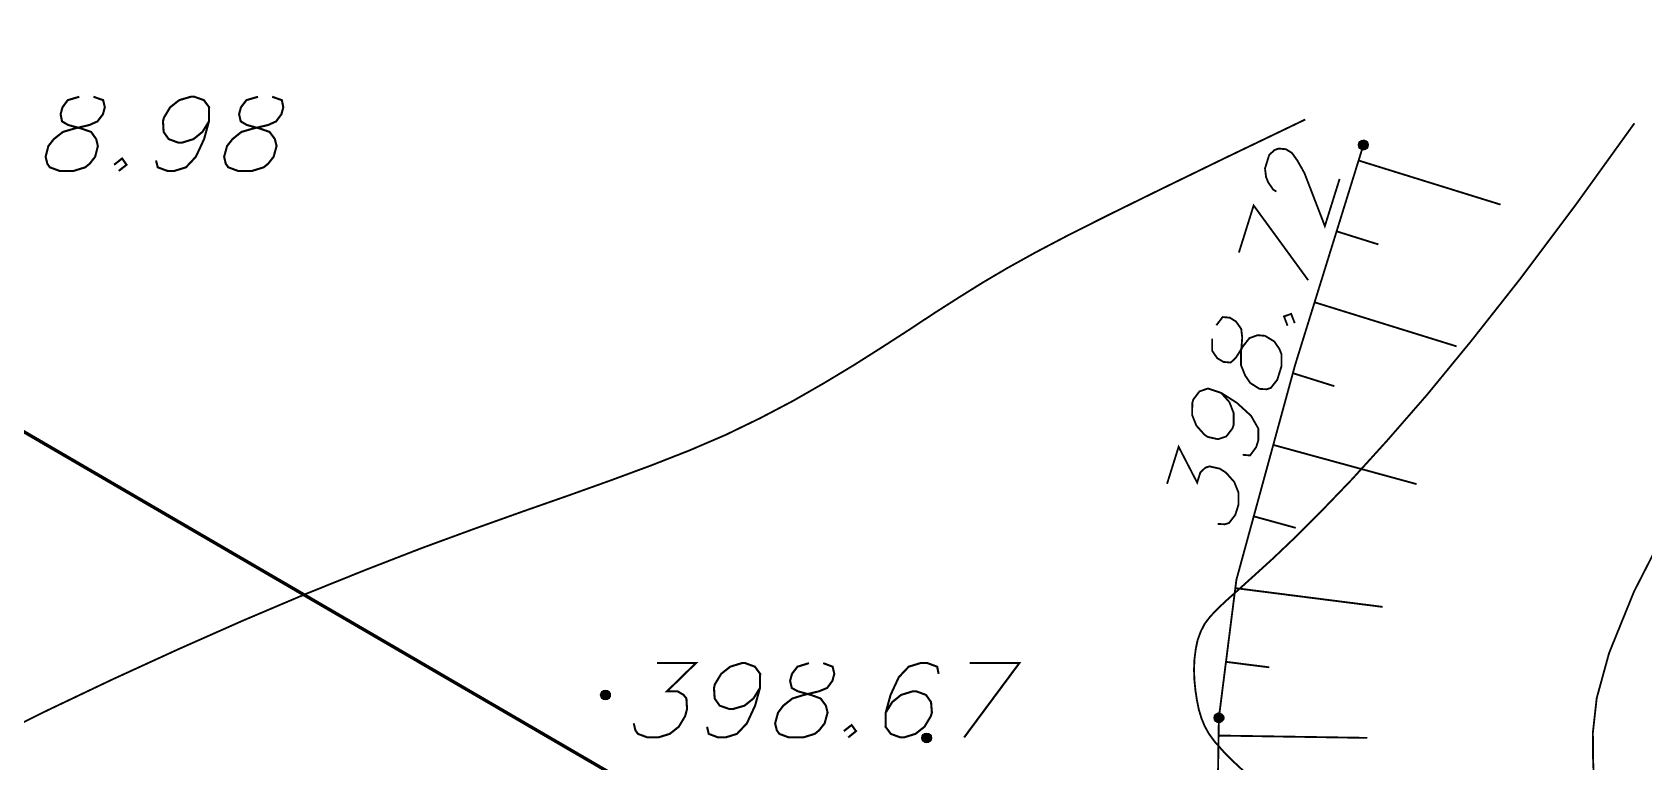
# Model space of a CAD drawing. Extents: x 489 to 720, y 1028 to 1176.
# Drawn here: x 532.62 to 541.31, y 1071.05 to 1074.98 of the extents above; entities that cross this region are included whole.
import ezdxf

# ---------------------------------------------------------------- set-up
doc = ezdxf.new("R2010")
doc.units = 0
doc.header["$MEASUREMENT"] = 0
for name, color, linetype in [('1501-TOPO', 7, 'Continuous'), ('1501-UP', 7, 'Continuous'), ('1506', 7, 'Continuous'), ('1510-UP', 7, 'Continuous'), ('M1602', 7, 'Continuous')]:
    doc.layers.add(name, color=color, linetype=linetype)

msp = doc.modelspace()

# ---------------------------------------------------------------- hatches: boundary and pattern name
at = {"layer": '1501-TOPO', "linetype": 'Continuous', "ltscale": 0.045455}
for points in [[(535.7027, 1071.4298), (535.7027, 1071.3809), (535.6947, 1071.4241)], [(535.7129, 1071.4321), (535.7129, 1071.3798), (535.7027, 1071.4298)], [(535.7129, 1071.3798), (535.7027, 1071.4298), (535.7027, 1071.3809)], [(535.7232, 1071.4298), (535.7232, 1071.3809), (535.7129, 1071.4321)], [(535.7232, 1071.3809), (535.7129, 1071.4321), (535.7129, 1071.3798)], [(535.7322, 1071.4241), (535.7322, 1071.3866), (535.7232, 1071.4298)], [(535.7322, 1071.3866), (535.7232, 1071.4298), (535.7232, 1071.3809)], [(535.6891, 1071.4162), (535.6891, 1071.3957), (535.6868, 1071.4059)], [(535.6947, 1071.4241), (535.6947, 1071.3866), (535.6891, 1071.4162)], [(535.6947, 1071.3866), (535.6891, 1071.4162), (535.6891, 1071.3957)], [(535.7027, 1071.3809), (535.6947, 1071.4241), (535.6947, 1071.3866)], [(535.7379, 1071.4162), (535.7379, 1071.3957), (535.7322, 1071.4241)], [(535.7379, 1071.3957), (535.7322, 1071.4241), (535.7322, 1071.3866)], [(535.7391, 1071.4059), (535.7379, 1071.4162), (535.7379, 1071.3957)], [(537.4209, 1071.1843), (537.4209, 1071.1639), (537.4186, 1071.1741)], [(537.4266, 1071.1934), (537.4266, 1071.1559), (537.4209, 1071.1843)], [(537.4266, 1071.1559), (537.4209, 1071.1843), (537.4209, 1071.1639)], [(537.4357, 1071.1991), (537.4357, 1071.1502), (537.4266, 1071.1934)], [(537.4357, 1071.1502), (537.4266, 1071.1934), (537.4266, 1071.1559)], [(537.4447, 1071.2003), (537.4447, 1071.148), (537.4357, 1071.1991)], [(537.4447, 1071.148), (537.4357, 1071.1991), (537.4357, 1071.1502)], [(537.455, 1071.1991), (537.455, 1071.1502), (537.4447, 1071.2003)], [(537.455, 1071.1502), (537.4447, 1071.2003), (537.4447, 1071.148)], [(537.4641, 1071.1934), (537.4641, 1071.1559), (537.455, 1071.1991)], [(537.4641, 1071.1559), (537.455, 1071.1991), (537.455, 1071.1502)], [(537.4697, 1071.1843), (537.4697, 1071.1639), (537.4641, 1071.1934)], [(537.4697, 1071.1639), (537.4641, 1071.1934), (537.4641, 1071.1559)], [(537.472, 1071.1741), (537.4697, 1071.1843), (537.4697, 1071.1639)]]:
    msp.add_hatch(color=7, dxfattribs=at).paths.add_polyline_path(points, flags=0)
at = {"layer": '1501-UP', "linetype": 'Continuous', "ltscale": 0.045455}
for points in [[(539.7754, 1074.3809), (539.8266, 1074.365), (539.7743, 1074.3707)], [(539.7811, 1074.39), (539.8266, 1074.3753), (539.7754, 1074.3809)], [(539.8266, 1074.3753), (539.7754, 1074.3809), (539.8266, 1074.365)], [(539.7891, 1074.3968), (539.8243, 1074.3855), (539.7811, 1074.39)], [(539.8243, 1074.3855), (539.7811, 1074.39), (539.8266, 1074.3753)], [(539.7982, 1074.3991), (539.8175, 1074.3934), (539.7891, 1074.3968)], [(539.8175, 1074.3934), (539.7891, 1074.3968), (539.8243, 1074.3855)], [(539.8084, 1074.398), (539.7982, 1074.3991), (539.8175, 1074.3934)], [(539.8266, 1074.365), (539.7743, 1074.3707), (539.8209, 1074.3559)], [(539.7743, 1074.3707), (539.8209, 1074.3559), (539.7777, 1074.3605)], [(539.8209, 1074.3559), (539.7777, 1074.3605), (539.8129, 1074.3502)], [(539.7777, 1074.3605), (539.8129, 1074.3502), (539.7845, 1074.3525)], [(539.8129, 1074.3502), (539.7845, 1074.3525), (539.8038, 1074.3468)], [(539.7845, 1074.3525), (539.8038, 1074.3468), (539.7936, 1074.348)], [(538.997, 1071.2946), (539.0459, 1071.2912), (538.9947, 1071.2843)], [(539.0459, 1071.2912), (538.9947, 1071.2843), (539.047, 1071.2809)], [(538.9947, 1071.2843), (539.047, 1071.2809), (538.9959, 1071.2741)], [(539.047, 1071.2809), (538.9959, 1071.2741), (539.0447, 1071.2707)], [(538.9959, 1071.2741), (539.0447, 1071.2707), (539.0016, 1071.265)], [(539.0038, 1071.3025), (539.0413, 1071.3003), (538.997, 1071.2946)], [(539.0413, 1071.3003), (538.997, 1071.2946), (539.0459, 1071.2912)], [(539.0447, 1071.2707), (539.0016, 1071.265), (539.0379, 1071.2628)], [(539.0016, 1071.265), (539.0379, 1071.2628), (539.0095, 1071.2593)], [(539.0129, 1071.3071), (539.0322, 1071.3059), (539.0038, 1071.3025)], [(539.0322, 1071.3059), (539.0038, 1071.3025), (539.0413, 1071.3003)], [(539.0379, 1071.2628), (539.0095, 1071.2593), (539.0288, 1071.2571)], [(539.0095, 1071.2593), (539.0288, 1071.2571), (539.0186, 1071.2559)], [(539.0232, 1071.3093), (539.0129, 1071.3071), (539.0322, 1071.3059)]]:
    msp.add_hatch(color=18, dxfattribs=at).paths.add_polyline_path(points, flags=0)

# ---------------------------------------------------------------- linework, layer by layer
at = {"color": 250, "linetype": 'Continuous', "ltscale": 0.045455, "const_width": 0.0112}
for points in [[(532.8754, 1074.6332), (532.8129, 1074.615), (532.7845, 1074.5764), (532.7743, 1074.5389), (532.7822, 1074.5003), (532.8152, 1074.4809), (532.8868, 1074.4616), (532.9391, 1074.4434), (532.9663, 1074.4048), (532.9754, 1074.3673), (532.9607, 1074.3093), (532.9311, 1074.2718), (532.9072, 1074.2525), (532.8447, 1074.2332), (532.7686, 1074.2332), (532.7163, 1074.2525), (532.7027, 1074.2718), (532.6936, 1074.3093), (532.7084, 1074.3673), (532.7379, 1074.4048), (532.7868, 1074.4434), (532.8482, 1074.4616), (532.93, 1074.4809), (532.9732, 1074.5003), (533.0027, 1074.5389), (533.0129, 1074.5764), (533.0038, 1074.615), (532.9516, 1074.6332)], [(533.5743, 1074.5003), (533.5391, 1074.4434), (533.4913, 1074.4048), (533.4288, 1074.3855), (533.4095, 1074.3855), (533.3572, 1074.4048), (533.33, 1074.4434), (533.3266, 1074.5003), (533.3311, 1074.5196), (533.3652, 1074.5764), (533.4141, 1074.615), (533.4766, 1074.6332), (533.4959, 1074.6332), (533.547, 1074.615), (533.5754, 1074.5764), (533.5743, 1074.5003), (533.5482, 1074.4048), (533.5038, 1074.3093), (533.4504, 1074.2525), (533.3879, 1074.2332), (533.3504, 1074.2332), (533.2982, 1074.2525), (533.2891, 1074.29)], [(533.8391, 1074.6332), (533.7766, 1074.615), (533.747, 1074.5764), (533.7368, 1074.5389), (533.7459, 1074.5003), (533.7788, 1074.4809), (533.8493, 1074.4616), (533.9016, 1074.4434), (533.93, 1074.4048), (533.9391, 1074.3673), (533.9232, 1074.3093), (533.8936, 1074.2718), (533.8697, 1074.2525), (533.8072, 1074.2332), (533.7311, 1074.2332), (533.6788, 1074.2525), (533.6652, 1074.2718), (533.6561, 1074.3093), (533.672, 1074.3673), (533.7016, 1074.4048), (533.7493, 1074.4434), (533.8118, 1074.4616), (533.8936, 1074.4809), (533.9368, 1074.5003), (533.9652, 1074.5389), (533.9754, 1074.5764), (533.9675, 1074.615), (533.9152, 1074.6332)], [(533.0629, 1074.2662), (533.1061, 1074.3003), (533.13, 1074.2662), (533.0879, 1074.2332)], [(535.9902, 1071.5775), (536.2004, 1071.5775), (536.0447, 1071.4253), (536.1016, 1071.4253), (536.1345, 1071.4059), (536.1493, 1071.3866), (536.1527, 1071.3298), (536.1425, 1071.2912), (536.1084, 1071.2343), (536.0595, 1071.1957), (535.997, 1071.1764), (535.9402, 1071.1764), (535.8879, 1071.1957), (535.8743, 1071.215), (535.8652, 1071.2525)], [(536.5459, 1071.4434), (536.5107, 1071.3866), (536.4629, 1071.348), (536.4004, 1071.3298), (536.3811, 1071.3298), (536.3288, 1071.348), (536.3016, 1071.3866), (536.2982, 1071.4434), (536.3027, 1071.4628), (536.3368, 1071.5196), (536.3857, 1071.5582), (536.4482, 1071.5775), (536.4663, 1071.5775), (536.5186, 1071.5582), (536.547, 1071.5196), (536.5459, 1071.4434), (536.5197, 1071.348), (536.4754, 1071.2525), (536.422, 1071.1957), (536.3595, 1071.1764), (536.3209, 1071.1764), (536.2697, 1071.1957), (536.2607, 1071.2343)], [(536.8107, 1071.5775), (536.7482, 1071.5582), (536.7186, 1071.5196), (536.7084, 1071.4821), (536.7175, 1071.4434), (536.7504, 1071.4253), (536.8209, 1071.4059), (536.8732, 1071.3866), (536.9016, 1071.348), (536.9107, 1071.3105), (536.8947, 1071.2525), (536.8652, 1071.215), (536.8413, 1071.1957), (536.7788, 1071.1764), (536.7027, 1071.1764), (536.6504, 1071.1957), (536.6368, 1071.215), (536.6277, 1071.2525), (536.6436, 1071.3105), (536.672, 1071.348), (536.7209, 1071.3866), (536.7834, 1071.4059), (536.8641, 1071.4253), (536.9084, 1071.4434), (536.9368, 1071.4821), (536.947, 1071.5196), (536.9379, 1071.5582), (536.8868, 1071.5775)], [(537.5095, 1071.5196), (537.5016, 1071.5582), (537.4493, 1071.5775), (537.4107, 1071.5775), (537.3482, 1071.5582), (537.2947, 1071.5014), (537.2504, 1071.4059), (537.2243, 1071.3105), (537.2232, 1071.2343), (537.2516, 1071.1957), (537.3038, 1071.1764), (537.322, 1071.1764), (537.3845, 1071.1957), (537.4334, 1071.2343), (537.4675, 1071.2912), (537.4732, 1071.3105), (537.4686, 1071.3673), (537.4413, 1071.4059), (537.3891, 1071.4253), (537.3697, 1071.4253), (537.3072, 1071.4059), (537.2595, 1071.3673), (537.2243, 1071.3105)], [(537.6777, 1071.5775), (537.9447, 1071.5775), (537.647, 1071.1764)], [(536.9982, 1071.2105), (537.0402, 1071.2434), (537.0641, 1071.2105), (537.022, 1071.1764)]]:
    msp.add_lwpolyline(points, dxfattribs=at)
at = {"color": 18, "linetype": 'Continuous', "ltscale": 0.045455, "const_width": 0.01}
for points in [[(539.3311, 1074.1218), (539.3141, 1074.1321), (539.2868, 1074.1718), (539.2754, 1074.2003), (539.2697, 1074.2468), (539.2925, 1074.3196), (539.3209, 1074.3457), (539.3436, 1074.3537), (539.3822, 1074.3502), (539.4152, 1074.3298), (539.4436, 1074.29), (539.4822, 1074.2218), (539.5925, 1073.9355), (539.672, 1074.19)], [(539.1288, 1073.7923), (539.2084, 1074.0468), (539.5027, 1073.6434)], [(538.9845, 1073.3275), (538.9845, 1073.2628), (539.0118, 1073.223), (539.0459, 1073.2025), (539.0845, 1073.1991), (539.1129, 1073.2253), (539.1516, 1073.2878), (539.1857, 1073.3309), (539.23, 1073.3468), (539.2697, 1073.3434), (539.3197, 1073.3128), (539.347, 1073.273), (539.3584, 1073.2446), (539.3584, 1073.1787), (539.3357, 1073.1059), (539.3016, 1073.0628), (539.2788, 1073.0548), (539.2402, 1073.0571), (539.1902, 1073.0889), (539.1629, 1073.1287), (539.1402, 1073.1855), (539.1402, 1073.2514), (539.147, 1073.3343), (539.1413, 1073.3809), (539.1129, 1073.4207), (539.08, 1073.4412), (539.0413, 1073.4446), (539.0072, 1073.4003)], [(539.3913, 1073.398), (539.372, 1073.448), (539.4107, 1073.4616), (539.43, 1073.4116)], [(539.0334, 1073.0355), (539.0777, 1072.9855), (539.1004, 1072.9275), (539.1004, 1072.8628), (539.0947, 1072.8446), (539.0607, 1072.8003), (539.0163, 1072.7855), (538.9607, 1072.798), (538.9436, 1072.8093), (538.8993, 1072.8593), (538.8766, 1072.9162), (538.8777, 1072.9821), (538.8834, 1073.0003), (538.9163, 1073.0434), (538.9618, 1073.0593), (539.0334, 1073.0355), (539.1175, 1072.9821), (539.1947, 1072.9116), (539.2334, 1072.8434), (539.2334, 1072.7787), (539.222, 1072.7423), (539.1891, 1072.698), (539.1493, 1072.7014)], [(538.7413, 1072.5446), (538.8038, 1072.7446), (538.9038, 1072.5514), (538.9209, 1072.6059), (538.9482, 1072.6321), (538.9709, 1072.6389), (539.0266, 1072.6264), (539.0595, 1072.6048), (539.1038, 1072.5548), (539.1266, 1072.498), (539.1266, 1072.4321), (539.1095, 1072.3775), (539.0754, 1072.3332), (539.0527, 1072.3264), (539.0141, 1072.3287)]]:
    msp.add_lwpolyline(points, dxfattribs=at)
at = {"layer": '1501-TOPO', "color": 7, "linetype": 'Continuous', "ltscale": 0.045455}
for points in [[(535.7027, 1071.4298), (535.7027, 1071.3809), (535.6947, 1071.4241)], [(535.7129, 1071.4321), (535.7129, 1071.3798), (535.7027, 1071.4298)], [(535.7129, 1071.3798), (535.7027, 1071.4298), (535.7027, 1071.3809)], [(535.7232, 1071.4298), (535.7232, 1071.3809), (535.7129, 1071.4321)], [(535.7232, 1071.3809), (535.7129, 1071.4321), (535.7129, 1071.3798)], [(535.7322, 1071.4241), (535.7322, 1071.3866), (535.7232, 1071.4298)], [(535.7322, 1071.3866), (535.7232, 1071.4298), (535.7232, 1071.3809)], [(535.6891, 1071.4162), (535.6891, 1071.3957), (535.6868, 1071.4059)], [(535.6947, 1071.4241), (535.6947, 1071.3866), (535.6891, 1071.4162)], [(535.6947, 1071.3866), (535.6891, 1071.4162), (535.6891, 1071.3957)], [(535.7027, 1071.3809), (535.6947, 1071.4241), (535.6947, 1071.3866)], [(535.7379, 1071.4162), (535.7379, 1071.3957), (535.7322, 1071.4241)], [(535.7379, 1071.3957), (535.7322, 1071.4241), (535.7322, 1071.3866)], [(535.7391, 1071.4059), (535.7379, 1071.4162), (535.7379, 1071.3957)], [(537.4209, 1071.1843), (537.4209, 1071.1639), (537.4186, 1071.1741)], [(537.4266, 1071.1934), (537.4266, 1071.1559), (537.4209, 1071.1843)], [(537.4266, 1071.1559), (537.4209, 1071.1843), (537.4209, 1071.1639)], [(537.4357, 1071.1991), (537.4357, 1071.1502), (537.4266, 1071.1934)], [(537.4357, 1071.1502), (537.4266, 1071.1934), (537.4266, 1071.1559)], [(537.4447, 1071.2003), (537.4447, 1071.148), (537.4357, 1071.1991)], [(537.4447, 1071.148), (537.4357, 1071.1991), (537.4357, 1071.1502)], [(537.455, 1071.1991), (537.455, 1071.1502), (537.4447, 1071.2003)], [(537.455, 1071.1502), (537.4447, 1071.2003), (537.4447, 1071.148)], [(537.4641, 1071.1934), (537.4641, 1071.1559), (537.455, 1071.1991)], [(537.4641, 1071.1559), (537.455, 1071.1991), (537.455, 1071.1502)], [(537.4697, 1071.1843), (537.4697, 1071.1639), (537.4641, 1071.1934)], [(537.4697, 1071.1639), (537.4641, 1071.1934), (537.4641, 1071.1559)], [(537.472, 1071.1741), (537.4697, 1071.1843), (537.4697, 1071.1639)]]:
    msp.add_lwpolyline(points, dxfattribs=at)
at = {"layer": '1501-TOPO', "color": 7, "linetype": 'Continuous', "ltscale": 0.045455, "const_width": 0.0112}
for points in [[(535.6879, 1071.4059), (535.7379, 1071.4059)], [(537.4197, 1071.1741), (537.4697, 1071.1741)]]:
    msp.add_lwpolyline(points, dxfattribs=at)
at = {"layer": '1501-TOPO', "color": 7, "linetype": 'Continuous', "ltscale": 0.045455}
for centre in [(535.7129, 1071.4059), (537.4447, 1071.1741)]:
    msp.add_circle(centre, 0.0261, dxfattribs=at)
at = {"layer": '1501-UP', "color": 18, "linetype": 'Continuous', "ltscale": 0.045455}
for points in [[(539.7754, 1074.3809), (539.8266, 1074.365), (539.7743, 1074.3707)], [(539.7811, 1074.39), (539.8266, 1074.3753), (539.7754, 1074.3809)], [(539.8266, 1074.3753), (539.7754, 1074.3809), (539.8266, 1074.365)], [(539.7891, 1074.3968), (539.8243, 1074.3855), (539.7811, 1074.39)], [(539.8243, 1074.3855), (539.7811, 1074.39), (539.8266, 1074.3753)], [(539.7982, 1074.3991), (539.8175, 1074.3934), (539.7891, 1074.3968)], [(539.8175, 1074.3934), (539.7891, 1074.3968), (539.8243, 1074.3855)], [(539.8084, 1074.398), (539.7982, 1074.3991), (539.8175, 1074.3934)], [(539.8266, 1074.365), (539.7743, 1074.3707), (539.8209, 1074.3559)], [(539.7743, 1074.3707), (539.8209, 1074.3559), (539.7777, 1074.3605)], [(539.8209, 1074.3559), (539.7777, 1074.3605), (539.8129, 1074.3502)], [(539.7777, 1074.3605), (539.8129, 1074.3502), (539.7845, 1074.3525)], [(539.8129, 1074.3502), (539.7845, 1074.3525), (539.8038, 1074.3468)], [(539.7845, 1074.3525), (539.8038, 1074.3468), (539.7936, 1074.348)], [(538.997, 1071.2946), (539.0459, 1071.2912), (538.9947, 1071.2843)], [(539.0459, 1071.2912), (538.9947, 1071.2843), (539.047, 1071.2809)], [(538.9947, 1071.2843), (539.047, 1071.2809), (538.9959, 1071.2741)], [(539.047, 1071.2809), (538.9959, 1071.2741), (539.0447, 1071.2707)], [(538.9959, 1071.2741), (539.0447, 1071.2707), (539.0016, 1071.265)], [(539.0038, 1071.3025), (539.0413, 1071.3003), (538.997, 1071.2946)], [(539.0413, 1071.3003), (538.997, 1071.2946), (539.0459, 1071.2912)], [(539.0447, 1071.2707), (539.0016, 1071.265), (539.0379, 1071.2628)], [(539.0016, 1071.265), (539.0379, 1071.2628), (539.0095, 1071.2593)], [(539.0129, 1071.3071), (539.0322, 1071.3059), (539.0038, 1071.3025)], [(539.0322, 1071.3059), (539.0038, 1071.3025), (539.0413, 1071.3003)], [(539.0379, 1071.2628), (539.0095, 1071.2593), (539.0288, 1071.2571)], [(539.0095, 1071.2593), (539.0288, 1071.2571), (539.0186, 1071.2559)], [(539.0232, 1071.3093), (539.0129, 1071.3071), (539.0322, 1071.3059)]]:
    msp.add_lwpolyline(points, dxfattribs=at)
at = {"layer": '1501-UP', "color": 18, "linetype": 'Continuous', "ltscale": 0.045455, "const_width": 0.01}
for points in [[(539.7788, 1074.373), (539.8232, 1074.373)], [(538.9993, 1071.2821), (539.0436, 1071.2821)]]:
    msp.add_lwpolyline(points, dxfattribs=at)
at = {"layer": '1501-UP', "color": 18, "linetype": 'Continuous', "ltscale": 0.045455}
for centre in [(539.8004, 1074.373), (539.0209, 1071.2821)]:
    msp.add_circle(centre, 0.0261, dxfattribs=at)
at = {"layer": '1506', "color": 13, "linetype": 'Continuous', "ltscale": 0.045455, "const_width": 0.01}
for points in [[(532.347, 1071.1457), (532.6993, 1071.3207), (533.055, 1071.49), (533.4095, 1071.6525), (533.7584, 1071.8071), (534.0959, 1071.9503), (534.4175, 1072.0798), (534.7186, 1072.1968), (535.0004, 1072.3003), (535.2641, 1072.3946), (535.5107, 1072.4809), (535.7425, 1072.5639), (535.9607, 1072.6446), (536.1663, 1072.7253), (536.3618, 1072.8093), (536.547, 1072.8991), (536.7243, 1072.9923), (536.8925, 1073.0889), (537.0527, 1073.1855), (537.205, 1073.2821), (537.3493, 1073.3753), (537.4868, 1073.4662), (537.6186, 1073.5503), (537.7459, 1073.6298), (537.8788, 1073.7082), (538.03, 1073.7923), (538.2118, 1073.8878), (538.4357, 1074.0003), (538.7152, 1074.1378), (539.0607, 1074.3059), (539.4868, 1074.5105)], [(539.1777, 1070.973), (539.1038, 1071.0423), (539.0459, 1071.1003), (539.0004, 1071.1514), (538.9675, 1071.1957), (538.9436, 1071.2389), (538.9266, 1071.2809), (538.9129, 1071.3264), (538.9027, 1071.3764), (538.8947, 1071.4287), (538.8891, 1071.4843), (538.8868, 1071.5412), (538.8891, 1071.5968), (538.8959, 1071.6514), (538.9061, 1071.7014), (538.9232, 1071.748), (538.9447, 1071.79), (538.9743, 1071.8287), (539.0141, 1071.8707), (539.0663, 1071.9196), (539.1311, 1071.9775), (539.2129, 1072.0514), (539.3129, 1072.1423), (539.4334, 1072.2571), (539.5754, 1072.3991), (539.7402, 1072.5707), (539.9288, 1072.7787), (540.1436, 1073.0253), (540.3822, 1073.3162), (540.6482, 1073.6537), (540.9413, 1074.0446), (541.2618, 1074.49)], [(541.0447, 1070.9196), (541.0391, 1071.0537), (541.0379, 1071.2025), (541.0584, 1071.3878), (541.1254, 1071.6321), (541.2595, 1071.9628), (541.4834, 1072.4014)]]:
    msp.add_lwpolyline(points, dxfattribs=at)
at = {"layer": '1510-UP', "color": 18, "linetype": 'Continuous', "ltscale": 0.045455, "const_width": 0.01}
for points in [[(539.8004, 1074.373), (539.4322, 1073.1866), (539.1152, 1072.0264), (539.0209, 1071.2821), (539.0163, 1070.9843), (539.0652, 1070.7275), (539.2857, 1070.0196), (539.3834, 1069.4321), (539.3027, 1069.1196), (539.0038, 1068.9071), (538.4913, 1068.7968), (537.4527, 1068.7355), (536.8209, 1068.8366), (536.4618, 1068.9173), (535.997, 1069.198), (535.4266, 1069.3503), (535.0572, 1069.2718), (534.605, 1069.0275), (534.0425, 1068.4162), (533.5027, 1067.0866), (533.2357, 1065.8275), (533.1004, 1064.6139), (532.9425, 1063.0855)], [(540.5402, 1074.0514), (539.7754, 1074.2889)], [(539.8811, 1073.8366), (539.6561, 1073.9071)], [(540.3027, 1073.2866), (539.5379, 1073.5241)], [(539.6436, 1073.0718), (539.4186, 1073.1423)], [(540.0868, 1072.5434), (539.3141, 1072.7548)], [(539.4357, 1072.3071), (539.2084, 1072.3696)], [(539.9038, 1071.8809), (539.1095, 1071.9821)], [(539.2925, 1071.5548), (539.0595, 1071.5843)], [(539.8209, 1071.1741), (539.0197, 1071.1866)]]:
    msp.add_lwpolyline(points, dxfattribs=at)
at = {"layer": 'M1602', "color": 214, "linetype": 'Continuous', "ltscale": 0.045455, "const_width": 0.0182}
msp.add_lwpolyline([(519.4334, 1080.4787), (541.0629, 1067.8843)], dxfattribs=at)

doc.saveas('drawing.dxf')
